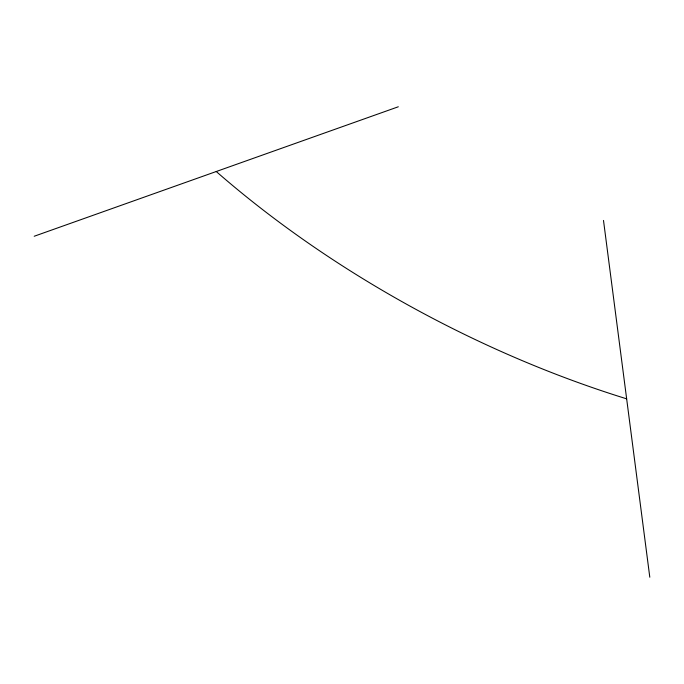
<?xml version="1.0" encoding="UTF-8"?>
<svg xmlns="http://www.w3.org/2000/svg" width="684" height="684" viewBox="0 0 684 684"><rect width="100%" height="100%" fill="white"/><g stroke="black" fill="none" stroke-linecap="round" stroke-linejoin="round"><path stroke-width="1.03" d="M34.2 236.254L398.302 106.781M603.502 220.436L649.8 577.219M626.647 398.832A613.557 313.246 27.5 0 1 216.247 171.513"/></g></svg>
